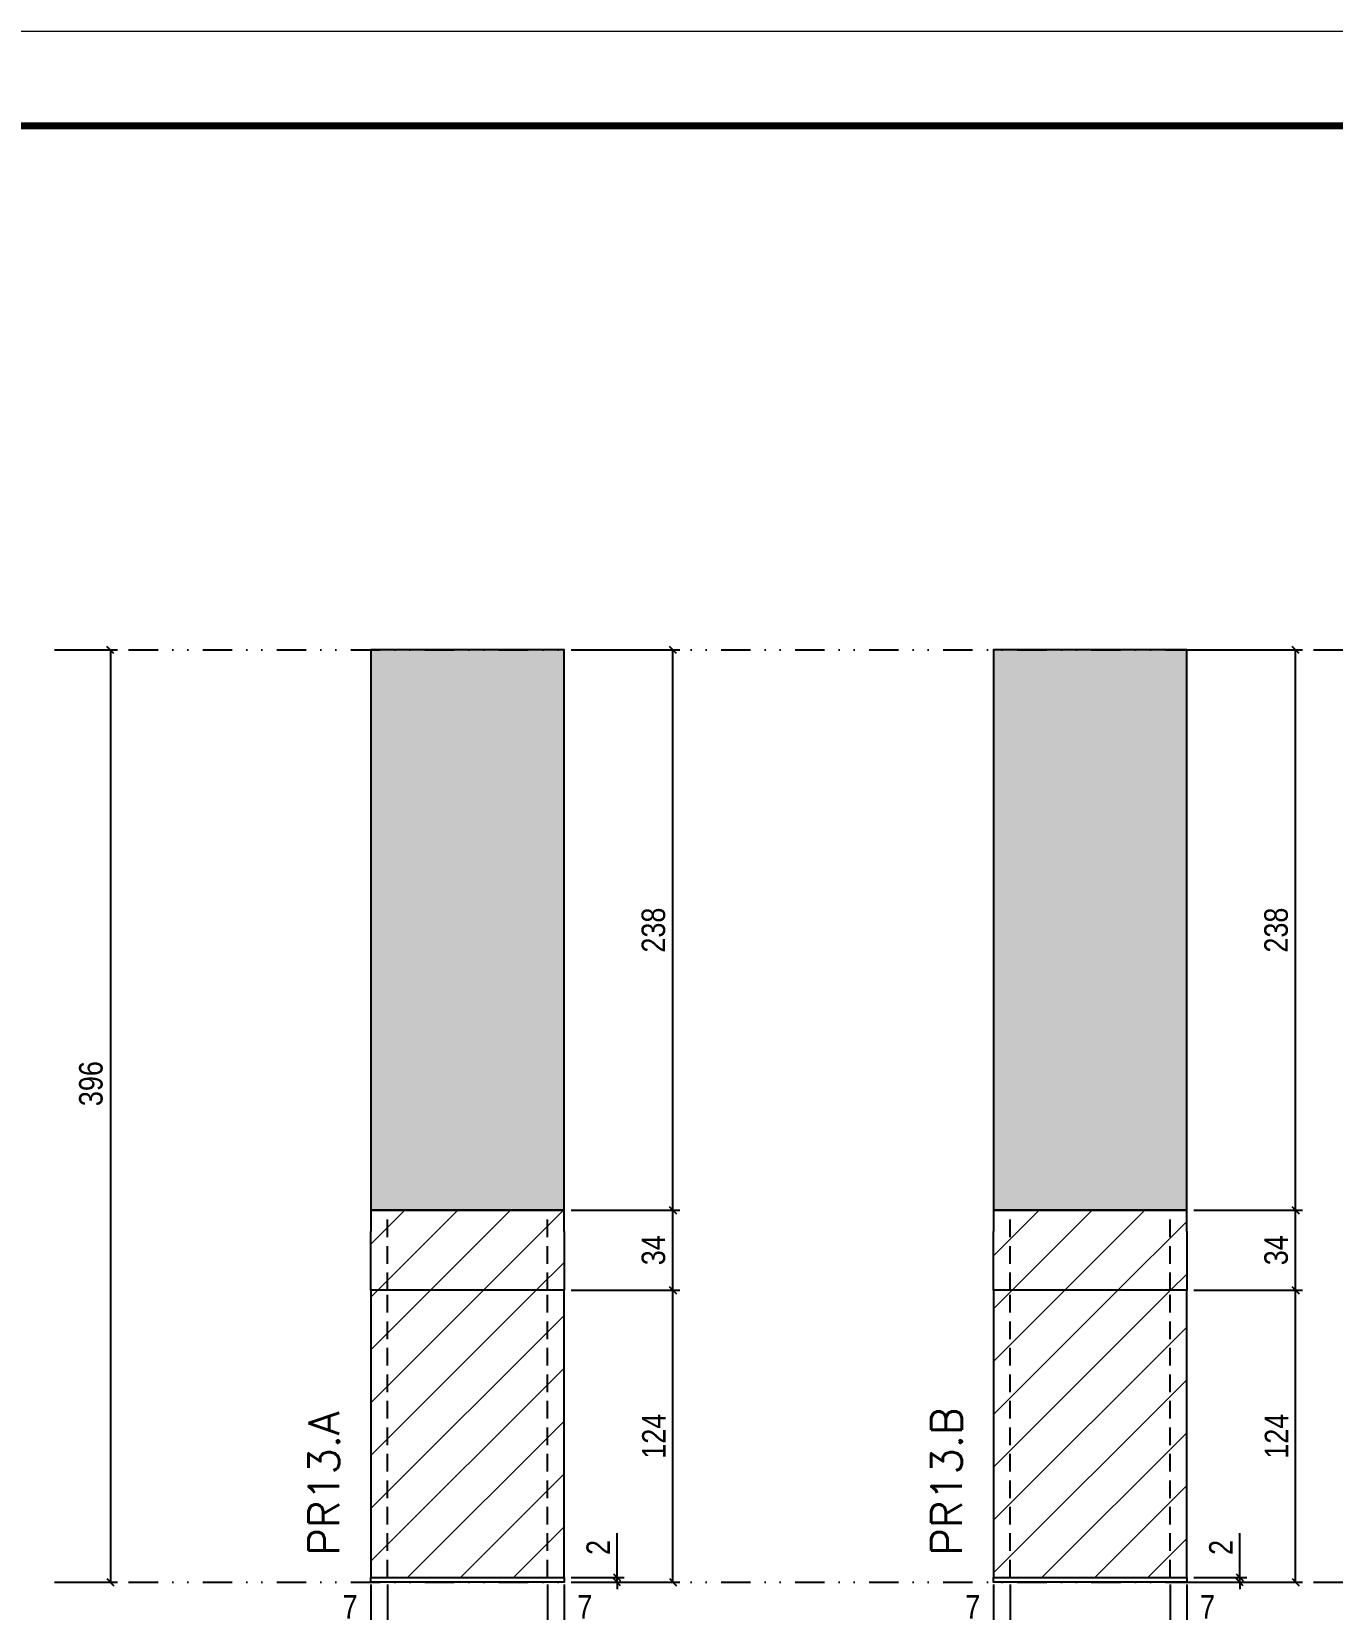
# Model space of a CAD drawing. Extents: x 2949 to 9230, y 1140 to 12527.
# Drawn here: x 4972 to 5525, y 3816 to 4487 of the extents above; entities that cross this region are included whole.
import ezdxf

# ---------------------------------------------------------------- set-up
doc = ezdxf.new("R2010")
doc.units = 0
for name, pattern in [('DASHED', [0.75, 0.5, -0.25]), ('DIVIDE2', [0.625, 0.25, -0.125, 0, -0.125, 0, -0.125]), ('HIDDEN', [0.375, 0.25, -0.125])]:
    doc.linetypes.add(name, pattern=pattern)
for name, color, linetype in [('COTA', 241, 'Continuous'), ('cotas', 4, 'Continuous'), ('Nível', 160, 'Continuous'), ('Painéis', 200, 'Continuous'), ('Sarrafo de Pressão', 42, 'HIDDEN')]:
    doc.layers.add(name, color=color, linetype=linetype)
for name, color, linetype, lineweight in [('Folhas', 255, 'Continuous', 9), ('Hachura', 251, 'Continuous', 9), ('SARRAFO DE PRESSAO', 251, 'DASHED', 9), ('Texto Seção', 7, 'Continuous', 15)]:
    doc.layers.add(name, color=color, linetype=linetype, lineweight=lineweight)
doc.styles.add('COTA TECNICA', font='techl___.ttf', dxfattribs={"height": 10})
doc.styles.add('COTA TECNICA-50', font='techl___.ttf', dxfattribs={"height": 10})
doc.styles.add('REGUA-120', font='ROMANS.shx', dxfattribs={"height": 15})
doc.dimstyles.new('COTA PAINEL-50', dxfattribs={"dimtxt": 10, "dimasz": 3, "dimexe": 3, "dimexo": 3, "dimgap": 3, "dimtad": 1, "dimdec": 1, "dimzin": 12, "dimdsep": 46, "dimtxsty": 'COTA TECNICA-50', "dimblk1": 'OBLIQUE', "dimblk2": 'OBLIQUE', "dimsah": 1, "dimcen": 0.9, "dimclrd": 4, "dimclre": 4, "dimclrt": 240, "dimadec": 1, "dimazin": 3, "dimtfac": 1, "dimtdec": 1, "dimtmove": 0, "dimatfit": 3, "dimfxl": 1, "dimtolj": 1, "dimtzin": 12, "dimarcsym": 0})
doc.dimstyles.new('PAINEL', dxfattribs={"dimtxt": 10, "dimasz": 3, "dimexe": 3, "dimexo": 3, "dimgap": 3, "dimtad": 1, "dimdec": 1, "dimzin": 12, "dimdsep": 46, "dimtxsty": 'COTA TECNICA', "dimblk1": 'OBLIQUE', "dimblk2": 'OBLIQUE', "dimsah": 1, "dimcen": 0.9, "dimclrd": 4, "dimclre": 4, "dimclrt": 240, "dimadec": 1, "dimazin": 3, "dimtfac": 1, "dimtdec": 1, "dimtmove": 0, "dimatfit": 3, "dimfxl": 1, "dimtolj": 1, "dimtzin": 12, "dimarcsym": 0})

# ---------------------------------------------------------------- blocks, each defined once
blk = doc.blocks.new('9999999999')
at = {"layer": 'Folhas'}
blk.add_lwpolyline([(98138.98, 34190.21), (99623.98, 34190.21), (99623.98, 35240.21), (98138.98, 35240.21)], close=True, dxfattribs=at)
at = {"layer": 'Folhas', "color": 30, "const_width": 3}
blk.add_lwpolyline([(98213.98, 34230.21), (99583.98, 34230.21), (99583.98, 35200.21), (98213.98, 35200.21)], close=True, dxfattribs=at)
blk = doc.blocks.new('_Oblique')
at = {"color": 0, "linetype": 'ByBlock', "lineweight": -2}
blk.add_line((-0.5, -0.5), (0.5, 0.5), dxfattribs=at)
blk = doc.blocks.new('*D756')
at = {"layer": 'cotas', "color": 4, "linetype": 'ByBlock', "lineweight": -2, "transparency": 16777216}
for p, q in [((4985.19, 4223.99), (5008.91, 4223.99)), ((5005.91, 4223.99), (5005.91, 3827.99)), ((4985.19, 3827.99), (5008.91, 3827.99))]:
    blk.add_line(p, q, dxfattribs=at)
at = {"layer": 'Defpoints', "color": 0, "linetype": 'ByBlock', "transparency": 16777216}
for p in [(4982.19, 4223.99), (4982.19, 3827.99), (5005.91, 3827.99)]:
    blk.add_point(p, dxfattribs=at)
at = {"layer": 'cotas', "color": 4, "linetype": 'ByBlock', "lineweight": -2, "transparency": 16777216, "xscale": 3, "yscale": 3, "zscale": 3}
for p, rotation in [((5005.91, 4223.99), 90), ((5005.91, 3827.99), 270)]:
    blk.add_blockref('_Oblique', p, dxfattribs=dict(at, rotation=rotation))
at = {"layer": 'cotas', "color": 240, "linetype": 'ByBlock', "transparency": 16777216, "insert": (4997.66, 4039.77), "char_height": 10, "attachment_point": 5, "rotation": 90, "style": 'COTA TECNICA'}
blk.add_mtext('\\A1;396', dxfattribs=at)
blk = doc.blocks.new('*D164')
at = {"layer": 'COTA', "color": 4, "lineweight": -2, "transparency": 16777216}
for p, q in [((5116.54, 3826.99), (5116.54, 3772.82)), ((5198.54, 3826.99), (5198.54, 3772.82)), ((5116.54, 3775.82), (5198.54, 3775.82))]:
    blk.add_line(p, q, dxfattribs=at)
at = {"layer": 'Defpoints', "color": 0, "transparency": 16777216}
for p in [(5116.54, 3829.99), (5198.54, 3829.99), (5198.54, 3775.82)]:
    blk.add_point(p, dxfattribs=at)
at = {"layer": 'COTA', "color": 4, "lineweight": -2, "transparency": 16777216, "xscale": 3, "yscale": 3, "zscale": 3, "rotation": 180}
blk.add_blockref('_Oblique', (5116.54, 3775.82), dxfattribs=at)
at = {"layer": 'COTA', "color": 4, "lineweight": -2, "transparency": 16777216, "xscale": 3, "yscale": 3, "zscale": 3}
blk.add_blockref('_Oblique', (5198.54, 3775.82), dxfattribs=at)
at = {"layer": 'COTA', "color": 240, "transparency": 16777216, "insert": (5157.54, 3783.91), "char_height": 10, "attachment_point": 5, "style": 'COTA TECNICA'}
blk.add_mtext('\\A1;82', dxfattribs=at)
blk = doc.blocks.new('*D165')
at = {"layer": 'COTA', "color": 4, "lineweight": -2, "transparency": 16777216}
for p, q in [((5201.54, 4223.99), (5247.78, 4223.99)), ((5244.78, 3985.99), (5244.78, 4223.99)), ((5201.54, 3985.99), (5247.78, 3985.99))]:
    blk.add_line(p, q, dxfattribs=at)
at = {"layer": 'Defpoints', "color": 0, "transparency": 16777216}
for p in [(5198.54, 4223.99), (5244.78, 4223.99), (5198.54, 3985.99)]:
    blk.add_point(p, dxfattribs=at)
at = {"layer": 'COTA', "color": 4, "lineweight": -2, "transparency": 16777216, "xscale": 3, "yscale": 3, "zscale": 3}
for p, rotation in [((5244.78, 4223.99), 90), ((5244.78, 3985.99), 270)]:
    blk.add_blockref('_Oblique', p, dxfattribs=dict(at, rotation=rotation))
at = {"layer": 'COTA', "color": 240, "transparency": 16777216, "insert": (5236.54, 4104.99), "char_height": 10, "attachment_point": 5, "rotation": 90, "style": 'COTA TECNICA'}
blk.add_mtext('\\A1;238', dxfattribs=at)
blk = doc.blocks.new('*D166')
at = {"layer": 'COTA', "color": 4, "lineweight": -2, "transparency": 16777216}
for p, q in [((5201.54, 3951.99), (5247.78, 3951.99)), ((5244.78, 3827.99), (5244.78, 3951.99)), ((5201.54, 3827.99), (5247.78, 3827.99))]:
    blk.add_line(p, q, dxfattribs=at)
at = {"layer": 'Defpoints', "color": 0, "transparency": 16777216}
for p in [(5198.54, 3951.99), (5244.78, 3951.99), (5198.54, 3827.99)]:
    blk.add_point(p, dxfattribs=at)
at = {"layer": 'COTA', "color": 4, "lineweight": -2, "transparency": 16777216, "xscale": 3, "yscale": 3, "zscale": 3}
for p, rotation in [((5244.78, 3951.99), 90), ((5244.78, 3827.99), 270)]:
    blk.add_blockref('_Oblique', p, dxfattribs=dict(at, rotation=rotation))
at = {"layer": 'COTA', "color": 240, "transparency": 16777216, "insert": (5236.71, 3889.99), "char_height": 10, "attachment_point": 5, "rotation": 90, "style": 'COTA TECNICA-50'}
blk.add_mtext('\\A1;124', dxfattribs=at)
blk = doc.blocks.new('*D167')
at = {"layer": 'COTA', "color": 4, "lineweight": -2, "transparency": 16777216}
for p, q in [((5221.07, 3829.99), (5221.07, 3848.79)), ((5201.54, 3829.99), (5224.07, 3829.99)), ((5201.54, 3827.99), (5224.07, 3827.99)), ((5221.07, 3827.99), (5221.07, 3829.99)), ((5221.07, 3827.99), (5221.07, 3824.99))]:
    blk.add_line(p, q, dxfattribs=at)
at = {"layer": 'Defpoints', "color": 0, "transparency": 16777216}
for p in [(5198.54, 3829.99), (5198.54, 3827.99), (5221.07, 3827.99)]:
    blk.add_point(p, dxfattribs=at)
at = {"layer": 'COTA', "color": 4, "lineweight": -2, "transparency": 16777216, "xscale": 3, "yscale": 3, "zscale": 3}
for p, rotation in [((5221.07, 3829.99), 270), ((5221.07, 3827.99), 90)]:
    blk.add_blockref('_Oblique', p, dxfattribs=dict(at, rotation=rotation))
at = {"layer": 'COTA', "color": 240, "transparency": 16777216, "insert": (5213.07, 3842.74), "char_height": 10, "attachment_point": 5, "rotation": 90, "style": 'COTA TECNICA-50'}
blk.add_mtext('\\A1;2', dxfattribs=at)
blk = doc.blocks.new('*D168')
at = {"layer": 'COTA', "color": 4, "lineweight": -2, "transparency": 16777216}
for p, q in [((5116.54, 3824.99), (5116.54, 3806.48)), ((5123.54, 3826.99), (5123.54, 3806.48)), ((5116.54, 3809.48), (5101.81, 3809.48)), ((5123.54, 3809.48), (5116.54, 3809.48))]:
    blk.add_line(p, q, dxfattribs=at)
at = {"layer": 'Defpoints', "color": 0, "transparency": 16777216}
for p in [(5116.54, 3827.99), (5123.54, 3829.99), (5116.54, 3809.48)]:
    blk.add_point(p, dxfattribs=at)
at = {"layer": 'COTA', "color": 4, "lineweight": -2, "transparency": 16777216, "xscale": 3, "yscale": 3, "zscale": 3, "rotation": 180}
blk.add_blockref('_Oblique', (5116.54, 3809.48), dxfattribs=at)
at = {"layer": 'COTA', "color": 4, "lineweight": -2, "transparency": 16777216, "xscale": 3, "yscale": 3, "zscale": 3}
blk.add_blockref('_Oblique', (5123.54, 3809.48), dxfattribs=at)
at = {"layer": 'COTA', "color": 240, "transparency": 16777216, "insert": (5107.68, 3817.55), "char_height": 10, "attachment_point": 5, "style": 'COTA TECNICA-50'}
blk.add_mtext('\\A1;7', dxfattribs=at)
blk = doc.blocks.new('*D169')
at = {"layer": 'COTA', "color": 4, "lineweight": -2, "transparency": 16777216}
for p, q in [((5191.54, 3826.99), (5191.54, 3806.48)), ((5198.54, 3824.99), (5198.54, 3806.48)), ((5191.54, 3809.48), (5198.54, 3809.48)), ((5198.54, 3809.48), (5213.27, 3809.48))]:
    blk.add_line(p, q, dxfattribs=at)
at = {"layer": 'Defpoints', "color": 0, "transparency": 16777216}
for p in [(5191.54, 3829.99), (5198.54, 3827.99), (5198.54, 3809.48)]:
    blk.add_point(p, dxfattribs=at)
at = {"layer": 'COTA', "color": 4, "lineweight": -2, "transparency": 16777216, "xscale": 3, "yscale": 3, "zscale": 3, "rotation": 180}
blk.add_blockref('_Oblique', (5191.54, 3809.48), dxfattribs=at)
at = {"layer": 'COTA', "color": 4, "lineweight": -2, "transparency": 16777216, "xscale": 3, "yscale": 3, "zscale": 3}
blk.add_blockref('_Oblique', (5198.54, 3809.48), dxfattribs=at)
at = {"layer": 'COTA', "color": 240, "transparency": 16777216, "insert": (5207.41, 3817.55), "char_height": 10, "attachment_point": 5, "style": 'COTA TECNICA-50'}
blk.add_mtext('\\A1;7', dxfattribs=at)
blk = doc.blocks.new('*D386')
at = {"layer": 'COTA', "color": 4, "linetype": 'ByBlock', "lineweight": -2, "transparency": 16777216}
for p, q in [((5201.54, 3985.99), (5247.78, 3985.99)), ((5244.78, 3951.99), (5244.78, 3985.99)), ((5201.54, 3951.99), (5247.78, 3951.99))]:
    blk.add_line(p, q, dxfattribs=at)
at = {"layer": 'Defpoints', "color": 0, "linetype": 'ByBlock', "transparency": 16777216}
for p in [(5198.54, 3985.99), (5244.78, 3985.99), (5198.54, 3951.99)]:
    blk.add_point(p, dxfattribs=at)
at = {"layer": 'COTA', "color": 4, "linetype": 'ByBlock', "lineweight": -2, "transparency": 16777216, "xscale": 3, "yscale": 3, "zscale": 3}
for p, rotation in [((5244.78, 3985.99), 90), ((5244.78, 3951.99), 270)]:
    blk.add_blockref('_Oblique', p, dxfattribs=dict(at, rotation=rotation))
at = {"layer": 'COTA', "color": 240, "linetype": 'ByBlock', "transparency": 16777216, "insert": (5236.56, 3968.99), "char_height": 10, "attachment_point": 5, "rotation": 90, "style": 'COTA TECNICA'}
blk.add_mtext('\\A1;34', dxfattribs=at)
blk = doc.blocks.new('*D387')
at = {"layer": 'COTA', "color": 4, "lineweight": -2, "transparency": 16777216}
for p, q in [((5381, 3826.99), (5381, 3772.82)), ((5463, 3826.99), (5463, 3772.82)), ((5381, 3775.82), (5463, 3775.82))]:
    blk.add_line(p, q, dxfattribs=at)
at = {"layer": 'Defpoints', "color": 0, "transparency": 16777216}
for p in [(5381, 3829.99), (5463, 3829.99), (5463, 3775.82)]:
    blk.add_point(p, dxfattribs=at)
at = {"layer": 'COTA', "color": 4, "lineweight": -2, "transparency": 16777216, "xscale": 3, "yscale": 3, "zscale": 3, "rotation": 180}
blk.add_blockref('_Oblique', (5381, 3775.82), dxfattribs=at)
at = {"layer": 'COTA', "color": 4, "lineweight": -2, "transparency": 16777216, "xscale": 3, "yscale": 3, "zscale": 3}
blk.add_blockref('_Oblique', (5463, 3775.82), dxfattribs=at)
at = {"layer": 'COTA', "color": 240, "transparency": 16777216, "insert": (5422, 3783.91), "char_height": 10, "attachment_point": 5, "style": 'COTA TECNICA'}
blk.add_mtext('\\A1;82', dxfattribs=at)
blk = doc.blocks.new('*D388')
at = {"layer": 'COTA', "color": 4, "lineweight": -2, "transparency": 16777216}
for p, q in [((5466, 4223.99), (5512.24, 4223.99)), ((5509.24, 3985.99), (5509.24, 4223.99)), ((5466, 3985.99), (5512.24, 3985.99))]:
    blk.add_line(p, q, dxfattribs=at)
at = {"layer": 'Defpoints', "color": 0, "transparency": 16777216}
for p in [(5463, 4223.99), (5509.24, 4223.99), (5463, 3985.99)]:
    blk.add_point(p, dxfattribs=at)
at = {"layer": 'COTA', "color": 4, "lineweight": -2, "transparency": 16777216, "xscale": 3, "yscale": 3, "zscale": 3}
for p, rotation in [((5509.24, 4223.99), 90), ((5509.24, 3985.99), 270)]:
    blk.add_blockref('_Oblique', p, dxfattribs=dict(at, rotation=rotation))
at = {"layer": 'COTA', "color": 240, "transparency": 16777216, "insert": (5501, 4104.99), "char_height": 10, "attachment_point": 5, "rotation": 90, "style": 'COTA TECNICA'}
blk.add_mtext('\\A1;238', dxfattribs=at)
blk = doc.blocks.new('*D389')
at = {"layer": 'COTA', "color": 4, "lineweight": -2, "transparency": 16777216}
for p, q in [((5466, 3951.99), (5512.24, 3951.99)), ((5509.24, 3827.99), (5509.24, 3951.99)), ((5466, 3827.99), (5512.24, 3827.99))]:
    blk.add_line(p, q, dxfattribs=at)
at = {"layer": 'Defpoints', "color": 0, "transparency": 16777216}
for p in [(5463, 3951.99), (5509.24, 3951.99), (5463, 3827.99)]:
    blk.add_point(p, dxfattribs=at)
at = {"layer": 'COTA', "color": 4, "lineweight": -2, "transparency": 16777216, "xscale": 3, "yscale": 3, "zscale": 3}
for p, rotation in [((5509.24, 3951.99), 90), ((5509.24, 3827.99), 270)]:
    blk.add_blockref('_Oblique', p, dxfattribs=dict(at, rotation=rotation))
at = {"layer": 'COTA', "color": 240, "transparency": 16777216, "insert": (5501.16, 3889.99), "char_height": 10, "attachment_point": 5, "rotation": 90, "style": 'COTA TECNICA-50'}
blk.add_mtext('\\A1;124', dxfattribs=at)
blk = doc.blocks.new('*D390')
at = {"layer": 'COTA', "color": 4, "lineweight": -2, "transparency": 16777216}
for p, q in [((5485.52, 3829.99), (5485.52, 3848.79)), ((5466, 3829.99), (5488.52, 3829.99)), ((5466, 3827.99), (5488.52, 3827.99)), ((5485.52, 3827.99), (5485.52, 3829.99)), ((5485.52, 3827.99), (5485.52, 3824.99))]:
    blk.add_line(p, q, dxfattribs=at)
at = {"layer": 'Defpoints', "color": 0, "transparency": 16777216}
for p in [(5463, 3829.99), (5463, 3827.99), (5485.52, 3827.99)]:
    blk.add_point(p, dxfattribs=at)
at = {"layer": 'COTA', "color": 4, "lineweight": -2, "transparency": 16777216, "xscale": 3, "yscale": 3, "zscale": 3}
for p, rotation in [((5485.52, 3829.99), 270), ((5485.52, 3827.99), 90)]:
    blk.add_blockref('_Oblique', p, dxfattribs=dict(at, rotation=rotation))
at = {"layer": 'COTA', "color": 240, "transparency": 16777216, "insert": (5477.52, 3842.74), "char_height": 10, "attachment_point": 5, "rotation": 90, "style": 'COTA TECNICA-50'}
blk.add_mtext('\\A1;2', dxfattribs=at)
blk = doc.blocks.new('*D391')
at = {"layer": 'COTA', "color": 4, "lineweight": -2, "transparency": 16777216}
for p, q in [((5381, 3824.99), (5381, 3806.48)), ((5388, 3826.99), (5388, 3806.48)), ((5381, 3809.48), (5366.27, 3809.48)), ((5388, 3809.48), (5381, 3809.48))]:
    blk.add_line(p, q, dxfattribs=at)
at = {"layer": 'Defpoints', "color": 0, "transparency": 16777216}
for p in [(5381, 3827.99), (5388, 3829.99), (5381, 3809.48)]:
    blk.add_point(p, dxfattribs=at)
at = {"layer": 'COTA', "color": 4, "lineweight": -2, "transparency": 16777216, "xscale": 3, "yscale": 3, "zscale": 3, "rotation": 180}
blk.add_blockref('_Oblique', (5381, 3809.48), dxfattribs=at)
at = {"layer": 'COTA', "color": 4, "lineweight": -2, "transparency": 16777216, "xscale": 3, "yscale": 3, "zscale": 3}
blk.add_blockref('_Oblique', (5388, 3809.48), dxfattribs=at)
at = {"layer": 'COTA', "color": 240, "transparency": 16777216, "insert": (5372.13, 3817.55), "char_height": 10, "attachment_point": 5, "style": 'COTA TECNICA-50'}
blk.add_mtext('\\A1;7', dxfattribs=at)
blk = doc.blocks.new('*D392')
at = {"layer": 'COTA', "color": 4, "lineweight": -2, "transparency": 16777216}
for p, q in [((5456, 3826.99), (5456, 3806.48)), ((5463, 3824.99), (5463, 3806.48)), ((5456, 3809.48), (5463, 3809.48)), ((5463, 3809.48), (5477.73, 3809.48))]:
    blk.add_line(p, q, dxfattribs=at)
at = {"layer": 'Defpoints', "color": 0, "transparency": 16777216}
for p in [(5456, 3829.99), (5463, 3827.99), (5463, 3809.48)]:
    blk.add_point(p, dxfattribs=at)
at = {"layer": 'COTA', "color": 4, "lineweight": -2, "transparency": 16777216, "xscale": 3, "yscale": 3, "zscale": 3, "rotation": 180}
blk.add_blockref('_Oblique', (5456, 3809.48), dxfattribs=at)
at = {"layer": 'COTA', "color": 4, "lineweight": -2, "transparency": 16777216, "xscale": 3, "yscale": 3, "zscale": 3}
blk.add_blockref('_Oblique', (5463, 3809.48), dxfattribs=at)
at = {"layer": 'COTA', "color": 240, "transparency": 16777216, "insert": (5471.86, 3817.55), "char_height": 10, "attachment_point": 5, "style": 'COTA TECNICA-50'}
blk.add_mtext('\\A1;7', dxfattribs=at)
blk = doc.blocks.new('*D393')
at = {"layer": 'COTA', "color": 4, "linetype": 'ByBlock', "lineweight": -2, "transparency": 16777216}
for p, q in [((5466, 3985.99), (5512.24, 3985.99)), ((5509.24, 3951.99), (5509.24, 3985.99)), ((5466, 3951.99), (5512.24, 3951.99))]:
    blk.add_line(p, q, dxfattribs=at)
at = {"layer": 'Defpoints', "color": 0, "linetype": 'ByBlock', "transparency": 16777216}
for p in [(5463, 3985.99), (5509.24, 3985.99), (5463, 3951.99)]:
    blk.add_point(p, dxfattribs=at)
at = {"layer": 'COTA', "color": 4, "linetype": 'ByBlock', "lineweight": -2, "transparency": 16777216, "xscale": 3, "yscale": 3, "zscale": 3}
for p, rotation in [((5509.24, 3985.99), 90), ((5509.24, 3951.99), 270)]:
    blk.add_blockref('_Oblique', p, dxfattribs=dict(at, rotation=rotation))
at = {"layer": 'COTA', "color": 240, "linetype": 'ByBlock', "transparency": 16777216, "insert": (5501.02, 3968.99), "char_height": 10, "attachment_point": 5, "rotation": 90, "style": 'COTA TECNICA'}
blk.add_mtext('\\A1;34', dxfattribs=at)

msp = doc.modelspace()

# ---------------------------------------------------------------- hatches: boundary and pattern name
at = {"layer": 'COTA', "linetype": 'ByBlock'}
h = msp.add_hatch(dxfattribs=at)
h.set_pattern_fill('AR-CONC', color=256, scale=0.03)
h.set_pattern_definition([(50, (-125996.542, -22665.2705), (5.46554007, -0.47817257), [0.5715, -6.2865]), (355, (-125996.542, -22665.2705), (-1.05730264, 5.73170536), [0.4572, -5.02921753]), (100.4514447, (-125996.087, -22665.3104), (4.40823741, 5.25353256), [0.48570026, -5.34270734]), (46.1842, (-125996.542, -22663.7465), (8.13237123, -1.26126984), [0.85725, -9.42975]), (96.6355576, (-125995.8645, -22663.852), (7.122124, 7.42278374), [0.7285507, -8.01406824]), (351.184151, (-125996.542, -22663.7465), (7.122124, 7.42278374), [0.685799, -7.54379196]), (21, (-125995.78, -22664.1275), (4.54843174, -3.06795595), [0.5715, -6.2865]), (326, (-125995.78, -22664.1275), (1.85406085, 5.52563898), [0.4572, -5.0292]), (71.451445, (-125995.401, -22664.383), (6.40249258, 2.45768307), [0.48570026, -5.34269813]), (37.5, (-125996.5422, -22665.2705), (0.092658098, 2.536651166), [0, -4.96824, 0, -5.1054, 0, -5.04825]), (7.5, (-125996.5422, -22665.2705), (2.004589875, 3.005417245), [0, -2.91084, 0, -4.85394, 0, -1.92405]), (327.5, (-125998.2415, -22665.2705), (4.067717855, -0.17186232), [0, -1.905, 0, -5.9436, 0, -7.8867]), (317.5, (-125999.0035, -22665.2705), (4.44387544, 0.76279473), [0, -2.4765, 0, -3.94716, 0, -5.6007])])
h.paths.add_polyline_path([(5116.54, 3985.99), (5198.54, 3985.99), (5198.54, 4223.99), (5116.54, 4223.99)])
h = msp.add_hatch(dxfattribs=at)
h.set_pattern_fill('AR-CONC', color=256, scale=0.03)
h.set_pattern_definition([(50, (-125732.0855, -22665.2705), (5.46554007, -0.47817257), [0.5715, -6.2865]), (355, (-125732.0855, -22665.2705), (-1.05730264, 5.73170536), [0.4572, -5.02921753]), (100.4514447, (-125731.63, -22665.3104), (4.40823741, 5.25353256), [0.48570026, -5.34270734]), (46.1842, (-125732.0855, -22663.7465), (8.13237123, -1.26126984), [0.85725, -9.42975]), (96.6355576, (-125731.408, -22663.852), (7.122124, 7.42278374), [0.7285507, -8.01406824]), (351.184151, (-125732.0855, -22663.7465), (7.122124, 7.42278374), [0.685799, -7.54379196]), (21, (-125731.3235, -22664.1275), (4.54843174, -3.06795595), [0.5715, -6.2865]), (326, (-125731.3235, -22664.1275), (1.85406085, 5.52563898), [0.4572, -5.0292]), (71.451445, (-125730.9445, -22664.383), (6.40249258, 2.45768307), [0.48570026, -5.34269813]), (37.5, (-125732.0855, -22665.2705), (0.092658098, 2.536651166), [0, -4.96824, 0, -5.1054, 0, -5.04825]), (7.5, (-125732.0855, -22665.2705), (2.004589875, 3.005417245), [0, -2.91084, 0, -4.85394, 0, -1.92405]), (327.5, (-125733.7848, -22665.2705), (4.067717855, -0.17186232), [0, -1.905, 0, -5.9436, 0, -7.8867]), (317.5, (-125734.5468, -22665.2705), (4.44387544, 0.76279473), [0, -2.4765, 0, -3.94716, 0, -5.6007])])
h.paths.add_polyline_path([(5381, 3985.99), (5463, 3985.99), (5463, 4223.99), (5381, 4223.99)])
at = {"layer": 'Hachura', "linetype": 'ByBlock'}
h = msp.add_hatch(dxfattribs=at)
h.set_pattern_fill('ANSI31', color=256, scale=5)
h.paths.add_polyline_path([(5198.54, 3985.99), (5116.54, 3985.99), (5116.54, 3976.99), (5116.54, 3951.99), (5198.54, 3951.99), (5198.54, 3976.99)])
h = msp.add_hatch(dxfattribs=at)
h.set_pattern_fill('ANSI31', color=256, scale=5)
h.paths.add_polyline_path([(5463, 3976.99), (5463, 3985.99), (5381, 3985.99), (5381, 3976.99), (5381, 3951.99), (5463, 3951.99)])
h = msp.add_hatch(dxfattribs=at)
h.set_pattern_fill('ANSI31', color=256, scale=5)
h.paths.add_polyline_path([(5198.54, 3951.99), (5116.54, 3951.99), (5116.54, 3829.99), (5198.54, 3829.99)])
h = msp.add_hatch(dxfattribs=at)
h.set_pattern_fill('ANSI31', color=256, scale=5)
h.paths.add_polyline_path([(5463, 3951.99), (5381, 3951.99), (5381, 3829.99), (5463, 3829.99)])

# ---------------------------------------------------------------- linework, layer by layer
at = {"layer": 'COTA', "linetype": 'ByBlock'}
for points in [[(5116.54, 3985.99), (5198.54, 3985.99), (5198.54, 4223.99), (5116.54, 4223.99)], [(5381, 3985.99), (5463, 3985.99), (5463, 4223.99), (5381, 4223.99)]]:
    msp.add_lwpolyline(points, close=True, dxfattribs=at)
at = {"layer": 'Nível', "color": 4, "linetype": 'DIVIDE2', "ltscale": 50}
for p, q in [((4982.19, 4223.99), (5992.53, 4223.99)), ((4982.19, 3827.99), (5992.53, 3827.99))]:
    msp.add_line(p, q, dxfattribs=at)
at = {"layer": 'Painéis'}
for p, q in [((5198.54, 3985.99), (5116.54, 3985.99)), ((5116.54, 3985.99), (5116.54, 3976.99)), ((5198.54, 3985.99), (5116.54, 3985.99)), ((5198.54, 3976.99), (5198.54, 3985.99)), ((5463, 3985.99), (5381, 3985.99)), ((5381, 3985.99), (5381, 3976.99)), ((5463, 3976.99), (5463, 3985.99)), ((5116.54, 3951.99), (5116.54, 3976.99)), ((5198.54, 3976.99), (5198.54, 3951.99)), ((5381, 3951.99), (5381, 3976.99)), ((5463, 3976.99), (5463, 3951.99)), ((5198.54, 3951.99), (5116.54, 3951.99)), ((5463, 3951.99), (5381, 3951.99))]:
    msp.add_line(p, q, dxfattribs=at)
for points in [[(5116.54, 3829.99), (5198.54, 3829.99), (5198.54, 3951.99), (5116.54, 3951.99)], [(5381, 3829.99), (5463, 3829.99), (5463, 3951.99), (5381, 3951.99)], [(5116.54, 3829.99), (5198.54, 3829.99), (5198.54, 3827.99), (5116.54, 3827.99)], [(5381, 3829.99), (5463, 3829.99), (5463, 3827.99), (5381, 3827.99)]]:
    msp.add_lwpolyline(points, close=True, dxfattribs=at)
at = {"layer": 'Sarrafo de Pressão', "ltscale": 30}
for p, q in [((5123.54, 3951.99), (5123.54, 3985.99)), ((5191.54, 3951.99), (5191.54, 3985.99)), ((5388, 3951.99), (5388, 3985.99)), ((5456, 3951.99), (5456, 3985.99)), ((5123.54, 3829.99), (5123.54, 3951.99)), ((5191.54, 3829.99), (5191.54, 3951.99)), ((5388, 3829.99), (5388, 3951.99)), ((5456, 3829.99), (5456, 3951.99))]:
    msp.add_line(p, q, dxfattribs=at)

# ---------------------------------------------------------------- block references
at = {"layer": 'SARRAFO DE PRESSAO', "color": 6, "linetype": 'ByBlock'}
msp.add_blockref('9999999999', (-93591.44, -30753.5), dxfattribs=at)

# ---------------------------------------------------------------- texts
at = {"layer": 'Texto Seção', "char_height": 13, "width": 285.3299, "attachment_point": 7, "rotation": 90, "style": 'REGUA-120'}
for s, insert in [('PR13.A', (5103.07, 3839.24)), ('PR13.B', (5367.53, 3839.24))]:
    msp.add_mtext(s, dxfattribs=dict(at, insert=insert))

# ---------------------------------------------------------------- dimensions: what is measured, and where the dimension line sits
at = {"layer": 'COTA'}
for base, p1, p2, picture, middle in [((5244.78, 4223.99), (5198.54, 3985.99), (5198.54, 4223.99), '*D165', (5236.54, 4104.99)), ((5509.24, 4223.99), (5463, 3985.99), (5463, 4223.99), '*D388', (5501, 4104.99))]:
    dim = msp.add_linear_dim(base=base, p1=p1, p2=p2, angle=90, dimstyle='PAINEL', override={"dimarcsym": 2}, dxfattribs=at)
    dim.commit()
    dim.dimension.update_dxf_attribs({"geometry": picture, "text_midpoint": middle})
at = {"layer": 'COTA', "linetype": 'ByBlock'}
for base, p1, p2, picture, middle in [((5244.78, 3985.99), (5198.54, 3951.99), (5198.54, 3985.99), '*D386', (5236.56, 3968.99)), ((5509.24, 3985.99), (5463, 3951.99), (5463, 3985.99), '*D393', (5501.02, 3968.99))]:
    dim = msp.add_linear_dim(base=base, p1=p1, p2=p2, angle=90, dimstyle='PAINEL', dxfattribs=at)
    dim.commit()
    dim.dimension.update_dxf_attribs({"geometry": picture, "text_midpoint": middle})
at = {"layer": 'COTA'}
for base, p1, p2, angle, picture, middle in [((5244.78, 3951.99), (5198.54, 3827.99), (5198.54, 3951.99), 90, '*D166', (5236.71, 3889.99)), ((5509.24, 3951.99), (5463, 3827.99), (5463, 3951.99), 90, '*D389', (5501.16, 3889.99)), ((5116.54, 3809.48), (5123.54, 3829.99), (5116.54, 3827.99), 180, '*D168', (5107.68, 3817.55)), ((5381, 3809.48), (5388, 3829.99), (5381, 3827.99), 180, '*D391', (5372.13, 3817.55))]:
    dim = msp.add_linear_dim(base=base, p1=p1, p2=p2, angle=angle, dimstyle='COTA PAINEL-50', dxfattribs=at)
    dim.commit()
    dim.dimension.update_dxf_attribs({"geometry": picture, "text_midpoint": middle})
for base, p1, p2, picture, middle in [((5221.07, 3827.99), (5198.54, 3829.99), (5198.54, 3827.99), '*D167', (5221.07, 3842.74)), ((5485.52, 3827.99), (5463, 3829.99), (5463, 3827.99), '*D390', (5485.52, 3842.74))]:
    dim = msp.add_linear_dim(base=base, p1=p1, p2=p2, angle=90, dimstyle='COTA PAINEL-50', dxfattribs=at)
    dim.commit()
    dim.dimension.update_dxf_attribs({"geometry": picture, "text_midpoint": middle, "dimtype": 160})
for base, p1, p2, picture, middle in [((5198.54, 3775.82), (5116.54, 3829.99), (5198.54, 3829.99), '*D164', (5157.54, 3783.91)), ((5463, 3775.82), (5381, 3829.99), (5463, 3829.99), '*D387', (5422, 3783.91))]:
    dim = msp.add_linear_dim(base=base, p1=p1, p2=p2, dimstyle='PAINEL', override={"dimarcsym": 2}, dxfattribs=at)
    dim.commit()
    dim.dimension.update_dxf_attribs({"geometry": picture, "text_midpoint": middle})
for base, p1, p2, picture, middle in [((5198.54, 3809.48), (5191.54, 3829.99), (5198.54, 3827.99), '*D169', (5207.41, 3817.55)), ((5463, 3809.48), (5456, 3829.99), (5463, 3827.99), '*D392', (5471.86, 3817.55))]:
    dim = msp.add_linear_dim(base=base, p1=p1, p2=p2, dimstyle='COTA PAINEL-50', dxfattribs=at)
    dim.commit()
    dim.dimension.update_dxf_attribs({"geometry": picture, "text_midpoint": middle})
at = {"layer": 'cotas', "linetype": 'ByBlock'}
dim = msp.add_linear_dim(base=(5005.91, 3827.99), p1=(4982.19, 4223.99), p2=(4982.19, 3827.99), angle=90, dimstyle='PAINEL', dxfattribs=at)
dim.commit()
dim.dimension.update_dxf_attribs({"geometry": '*D756', "text_midpoint": (5005.91, 4039.77), "dimtype": 160})

doc.saveas('drawing.dxf')
